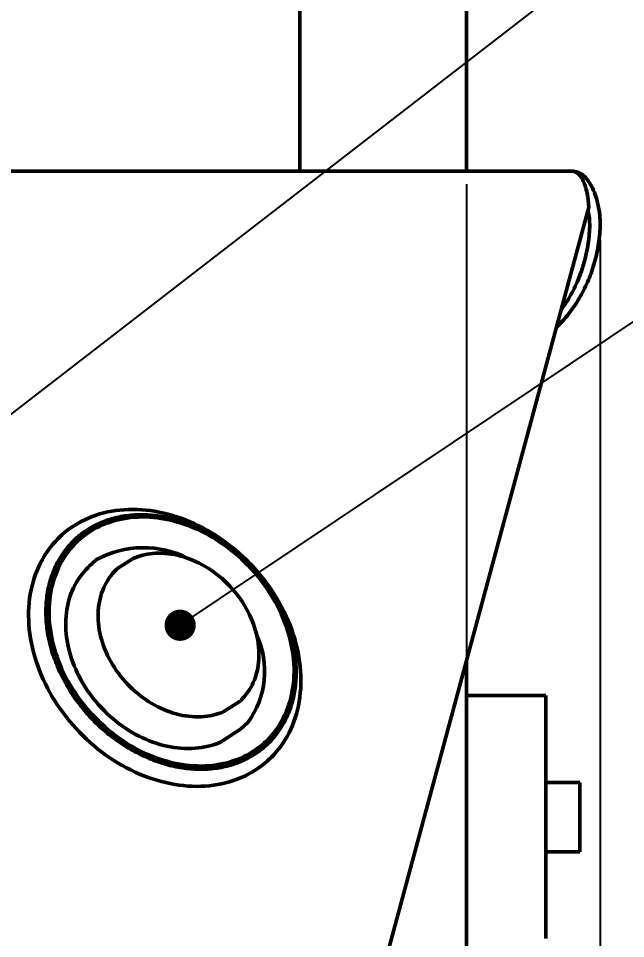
# Model space of a CAD drawing. Header units: inches. Extents: x -2049 to -860, y -317 to 524.
# Drawn here: x -1343.31 to -1314.16, y 94.34 to 138.5 of the extents above; entities that cross this region are included whole.
import ezdxf

# ---------------------------------------------------------------- set-up
doc = ezdxf.new("R2010")
doc.units = ezdxf.units.IN
doc.header["$LTSCALE"] = 2.574606
doc.header["$MEASUREMENT"] = 0
doc.header["$PDMODE"] = 3
doc.header["$PDSIZE"] = 0.3125
doc.layers.get('0').update_dxf_attribs({"linetype": 'CONTINUOUS', "lineweight": 50})
doc.layers.get('Defpoints').update_dxf_attribs({"linetype": 'CONTINUOUS'})
doc.layers.add('dim', color=7, linetype='CONTINUOUS', lineweight=9)
doc.layers.add('from', color=7, linetype='CONTINUOUS', lineweight=15)
doc.styles.add('TEXTSTYLE_1', font='gdt', dxfattribs={"width": 0.8})
doc.dimstyles.new('ISO-25', dxfattribs={"dimtxt": 5, "dimasz": 5, "dimexe": 1.25, "dimexo": 0.625, "dimtad": 1, "dimdec": 0, "dimlfac": 1.5, "dimdsep": 46, "dimtxsty": 'TEXTSTYLE_1', "dimcen": 2.5, "dimclrd": 256, "dimclre": 256, "dimclrt": 256, "dimadec": 0, "dimazin": 0, "dimtfac": 1, "dimtdec": 0, "dimtmove": 0, "dimatfit": 3, "dimfxl": 1, "dimlwd": 25, "dimarcsym": 0})
doc.dimstyles.new('ISO-25$0', dxfattribs={"dimtxt": 5, "dimasz": 5, "dimexe": 1.25, "dimexo": 0.625, "dimtad": 1, "dimdec": 0, "dimlfac": 1.5, "dimdsep": 46, "dimtxsty": 'TEXTSTYLE_1', "dimcen": 2.5, "dimclrd": 256, "dimclre": 256, "dimclrt": 256, "dimadec": 0, "dimazin": 0, "dimtfac": 1, "dimtdec": 0, "dimtmove": 0, "dimatfit": 3, "dimfxl": 1, "dimlwd": 25, "dimarcsym": 0})

# ---------------------------------------------------------------- blocks, each defined once
blk = doc.blocks.new('*D48')
at = {"layer": 'Defpoints', "color": 0, "transparency": 16777216}
for p in [(-1315.378, 128.501), (-1521.613, 72.169), (-1315.378, 20.051)]:
    blk.add_point(p, dxfattribs=at)
at = {"layer": 'dim', "lineweight": -2, "transparency": 16777216}
for p, q in [((-1315.378, 127.876), (-1315.378, 18.801)), ((-1521.613, 71.544), (-1521.613, 18.801))]:
    blk.add_line(p, q, dxfattribs=at)
at = {"layer": 'dim', "lineweight": 25, "transparency": 16777216}
blk.add_line((-1516.613, 20.051), (-1320.378, 20.051), dxfattribs=at)
at = {"layer": 'dim', "transparency": 16777216}
for points in [[(-1516.613, 20.884), (-1516.613, 19.217), (-1521.613, 20.051)], [(-1320.378, 20.884), (-1320.378, 19.217), (-1315.378, 20.051)]]:
    blk.add_solid(points, dxfattribs=at)
at = {"layer": 'dim', "transparency": 16777216, "insert": (-1417.906, 23.176), "char_height": 5, "attachment_point": 5, "style": 'TEXTSTYLE_1'}
blk.add_mtext('309', dxfattribs=at)
blk = doc.blocks.new('*D49')
at = {"layer": 'Defpoints', "color": 0, "transparency": 16777216}
for p in [(-1514.527, 131.167), (-1321.79, 131.167), (-1321.79, 28.794)]:
    blk.add_point(p, dxfattribs=at)
at = {"layer": 'dim', "lineweight": -2, "transparency": 16777216}
for p, q in [((-1514.527, 130.542), (-1514.527, 27.544)), ((-1321.79, 130.542), (-1321.79, 27.544))]:
    blk.add_line(p, q, dxfattribs=at)
at = {"layer": 'dim', "lineweight": 25, "transparency": 16777216}
blk.add_line((-1509.527, 28.794), (-1326.79, 28.794), dxfattribs=at)
at = {"layer": 'dim', "transparency": 16777216}
for points in [[(-1509.527, 29.627), (-1509.527, 27.961), (-1514.527, 28.794)], [(-1326.79, 29.627), (-1326.79, 27.961), (-1321.79, 28.794)]]:
    blk.add_solid(points, dxfattribs=at)
at = {"layer": 'dim', "transparency": 16777216, "insert": (-1415.552, 31.919), "char_height": 5, "attachment_point": 5, "style": 'TEXTSTYLE_1'}
blk.add_mtext('289', dxfattribs=at)

msp = doc.modelspace()

# ---------------------------------------------------------------- linework, layer by layer
at = {"color": 7, "linetype": 'Continuous'}
for p, q in [((-1329.79, 378.372), (-1329.79, 131.167)), ((-1321.79, 378.372), (-1321.79, 131.167)), ((-1518.77, 131.167), (-1316.704, 131.167)), ((-1328.001, 84.672), (-1315.925, 129.435)), ((-1315.878, 128.501), (-1315.888, 128.834)), ((-1315.381, 128.834), (-1315.378, 128.501)), ((-1339.554, 112.53), (-1339.919, 112.189)), ((-1338.574, 112.076), (-1337.799, 112.582)), ((-1321.79, 107.696), (-1321.79, 75.446)), ((-1317.991, 106.002), (-1321.79, 106.002)), ((-1317.991, 106.002), (-1317.991, 94.335)), ((-1332.665, 105.737), (-1333.44, 105.231)), ((-1332.279, 104.729), (-1332.644, 104.389)), ((-1333.599, 103.765), (-1332.644, 104.389)), ((-1316.347, 101.835), (-1317.991, 101.835)), ((-1316.347, 101.835), (-1316.347, 98.502)), ((-1316.347, 98.502), (-1317.991, 98.502))]:
    msp.add_line(p, q, dxfattribs=at)
for centre, radius, start, end in [((-1337.605, 110.223), 4.429, 112.6592, 113.458), ((-1337.758, 110.477), 4.131, 132.9197, 133.0903), ((-1334.174, 106.686), 3.986, 311.8183, 312.3377), ((-1334.201, 106.663), 4.131, 312.9191, 313.0898), ((-1334.343, 106.893), 4.402, 293.4579, 293.8328)]:
    msp.add_arc(centre, radius, start, end, dxfattribs=at)
for centre, radius, start, end in [((-1337.304, 108.365), 4.733, 62.9775, 118.374), ((-1335.614, 107.166), 4.13, 323.8463, 24.8368)]:
    msp.add_arc(centre, radius, start, end)
for points, start_tangent, end_tangent in [([(-1316.704, 131.167), (-1316.618, 131.156), (-1316.533, 131.122), (-1316.45, 131.066), (-1316.37, 130.987), (-1316.294, 130.887), (-1316.223, 130.767), (-1316.157, 130.626), (-1316.098, 130.466), (-1316.046, 130.289), (-1316.002, 130.096), (-1315.967, 129.888), (-1315.941, 129.667), (-1315.925, 129.435)], (1, 0), (0.044828, -0.998995)), ([(-1315.381, 128.834), (-1315.433, 129.305), (-1315.526, 129.749), (-1315.657, 130.152), (-1315.822, 130.501), (-1316.016, 130.785), (-1316.232, 130.995), (-1316.464, 131.124), (-1316.597, 131.159)], (-0.062869, 0.998022), (-0.987187, 0.159571)), ([(-1315.965, 129.273), (-1315.936, 129.146), (-1315.888, 128.834)], (0.252684, -0.967549), (0.101535, -0.994832)), ([(-1315.378, 128.501), (-1315.473, 127.585), (-1315.676, 126.695), (-1315.984, 125.845), (-1316.39, 125.053), (-1316.886, 124.332), (-1317.463, 123.698), (-1317.475, 123.687)], (-0.043315, -0.999061), (-0.724851, -0.688906)), ([(-1317.239, 124.526), (-1316.889, 125.053), (-1316.484, 125.845), (-1316.176, 126.695), (-1315.973, 127.585), (-1315.878, 128.501)], (0.591451, 0.806341), (0.043315, 0.999061)), ([(-1330.884, 110.631), (-1332.026, 112.165), (-1333.458, 113.432), (-1335.077, 114.345), (-1336.767, 114.845), (-1338.432, 114.904), (-1339.948, 114.518), (-1341.217, 113.712), (-1341.282, 113.652)], (-0.510043, 0.860149), (-0.731193, -0.68217)), ([(-1339.312, 114.31), (-1338.663, 114.525), (-1337.912, 114.654), (-1337.13, 114.671), (-1336.333, 114.578), (-1335.53, 114.379), (-1334.731, 114.073), (-1333.945, 113.662), (-1333.184, 113.148), (-1332.473, 112.542), (-1331.83, 111.86), (-1331.267, 111.114), (-1330.946, 110.594)], (0.922809, 0.385257), (0.494398, -0.869236)), ([(-1330.116, 107.881), (-1330.386, 109.121), (-1331.085, 110.678), (-1332.13, 112.086), (-1333.455, 113.25), (-1334.926, 114.066), (-1336.452, 114.502), (-1337.93, 114.541), (-1339.27, 114.189)], (-0.117316, 0.993095), (-0.917353, -0.398075)), ([(-1340.571, 113.503), (-1340.011, 113.94), (-1339.368, 114.286)], (0.732309, 0.680972), (0.917349, 0.398085)), ([(-1339.27, 114.189), (-1340.39, 113.475), (-1340.469, 113.402)], (-0.917353, -0.398075), (-0.72718, -0.686446)), ([(-1341.282, 113.652), (-1342.156, 112.537), (-1342.697, 111.072), (-1342.802, 109.401), (-1342.453, 107.647), (-1341.679, 105.947)], (-0.731193, -0.68217), (0.510043, -0.860149)), ([(-1332.591, 102.855), (-1333.296, 102.616), (-1334.048, 102.487), (-1334.829, 102.47), (-1335.627, 102.563), (-1336.43, 102.763), (-1337.228, 103.068), (-1338.015, 103.479), (-1338.774, 103.992), (-1339.485, 104.597), (-1340.128, 105.279), (-1340.691, 106.025), (-1341.162, 106.82), (-1341.533, 107.649), (-1341.797, 108.496), (-1341.948, 109.345), (-1341.984, 110.173), (-1341.907, 110.959), (-1341.723, 111.691), (-1341.438, 112.363), (-1341.054, 112.968), (-1340.58, 113.494)], (-0.917353, -0.398075), (0.730278, 0.683151)), ([(-1340.469, 113.402), (-1341.221, 112.444), (-1341.713, 111.151), (-1341.823, 109.67), (-1341.52, 108.07), (-1340.821, 106.512), (-1339.776, 105.105), (-1338.451, 103.94), (-1336.98, 103.125), (-1335.455, 102.689), (-1333.976, 102.65), (-1332.636, 103.001)], (-0.72718, -0.686446), (0.917353, 0.398075)), ([(-1337.799, 112.582), (-1336.707, 112.829), (-1335.514, 112.695), (-1334.343, 112.199), (-1333.287, 111.385), (-1332.448, 110.32), (-1331.919, 109.109), (-1331.758, 107.88), (-1331.979, 106.754), (-1332.562, 105.838), (-1332.665, 105.737)], (0.917353, 0.398075), (-0.732524, -0.680741)), ([(-1339.92, 112.188), (-1339.964, 112.146), (-1340.662, 111.17), (-1341.004, 109.97), (-1340.969, 108.635), (-1340.556, 107.264), (-1339.799, 105.978), (-1338.758, 104.877), (-1337.517, 104.052), (-1336.171, 103.568), (-1334.824, 103.468), (-1333.599, 103.765)], (-0.731641, -0.68169), (0.917353, 0.398075)), ([(-1333.44, 105.231), (-1334.532, 104.983), (-1335.725, 105.118), (-1336.896, 105.613), (-1337.952, 106.428), (-1338.791, 107.493), (-1339.32, 108.703), (-1339.481, 109.933), (-1339.26, 111.058), (-1338.677, 111.975), (-1338.574, 112.076)], (-0.917353, -0.398075), (0.732524, 0.680741)), ([(-1331.281, 102.925), (-1330.408, 104.04), (-1329.866, 105.506), (-1329.761, 107.177), (-1330.11, 108.93), (-1330.884, 110.631)], (0.731193, 0.68217), (-0.510043, 0.860149)), ([(-1330.946, 110.594), (-1330.796, 110.319), (-1330.425, 109.49), (-1330.161, 108.643), (-1330.023, 107.899)], (0.494398, -0.869236), (0.126381, -0.991982)), ([(-1331.489, 103.74), (-1330.685, 104.747), (-1330.194, 106.039), (-1330.084, 107.521), (-1330.116, 107.881)], (0.73919, 0.673497), (-0.117316, 0.993095)), ([(-1330.023, 107.899), (-1330.01, 107.795), (-1329.975, 106.967), (-1330.052, 106.182), (-1330.236, 105.45), (-1330.521, 104.778), (-1330.905, 104.173), (-1331.379, 103.647)], (0.126381, -0.991982), (-0.730284, -0.683143)), ([(-1341.679, 105.947), (-1340.537, 104.413), (-1339.105, 103.146), (-1337.486, 102.233), (-1335.796, 101.733), (-1334.132, 101.673), (-1332.615, 102.06), (-1331.346, 102.866), (-1331.281, 102.925)], (0.510043, -0.860149), (0.731193, 0.68217)), ([(-1332.636, 103.001), (-1331.516, 103.716)], (0.917353, 0.398075), (0.745264, 0.66677)), ([(-1331.388, 103.639), (-1331.948, 103.201), (-1332.564, 102.867)], (-0.732315, -0.680966), (-0.914728, -0.40407))]:
    msp.add_spline(points, degree=3, dxfattribs=dict(at, start_tangent=start_tangent, end_tangent=end_tangent))

# ---------------------------------------------------------------- dimensions: what is measured, and where the dimension line sits
at = {"layer": 'dim'}
for base, p1, p2, text, picture, middle in [((-1321.79, 28.794), (-1514.527, 131.167), (-1321.79, 131.167), '289', '*D49', (-1415.552, 28.794)), ((-1315.378, 20.051), (-1521.613, 72.169), (-1315.378, 128.501), '309', '*D48', (-1417.906, 20.051))]:
    dim = msp.add_linear_dim(base=base, p1=p1, p2=p2, text=text, dimstyle='ISO-25$0', dxfattribs=at)
    dim.commit()
    dim.dimension.update_dxf_attribs({"geometry": picture, "text_midpoint": middle, "dimtype": 160})

# ---------------------------------------------------------------- leaders
at = {"layer": 'from', "color": 4}
for points in [[(-1349.605, 114.913), (-1292.798, 158.808)], [(-1335.543, 109.375), (-1292.798, 137.99)], [(-1495.238, 98.583), (-1292.798, 78.283)]]:
    msp.add_leader(points, dimstyle='ISO-25', override={"dimasz": 1.5, "dimldrblk": 'Dot'}, dxfattribs=at)

doc.saveas('drawing.dxf')
